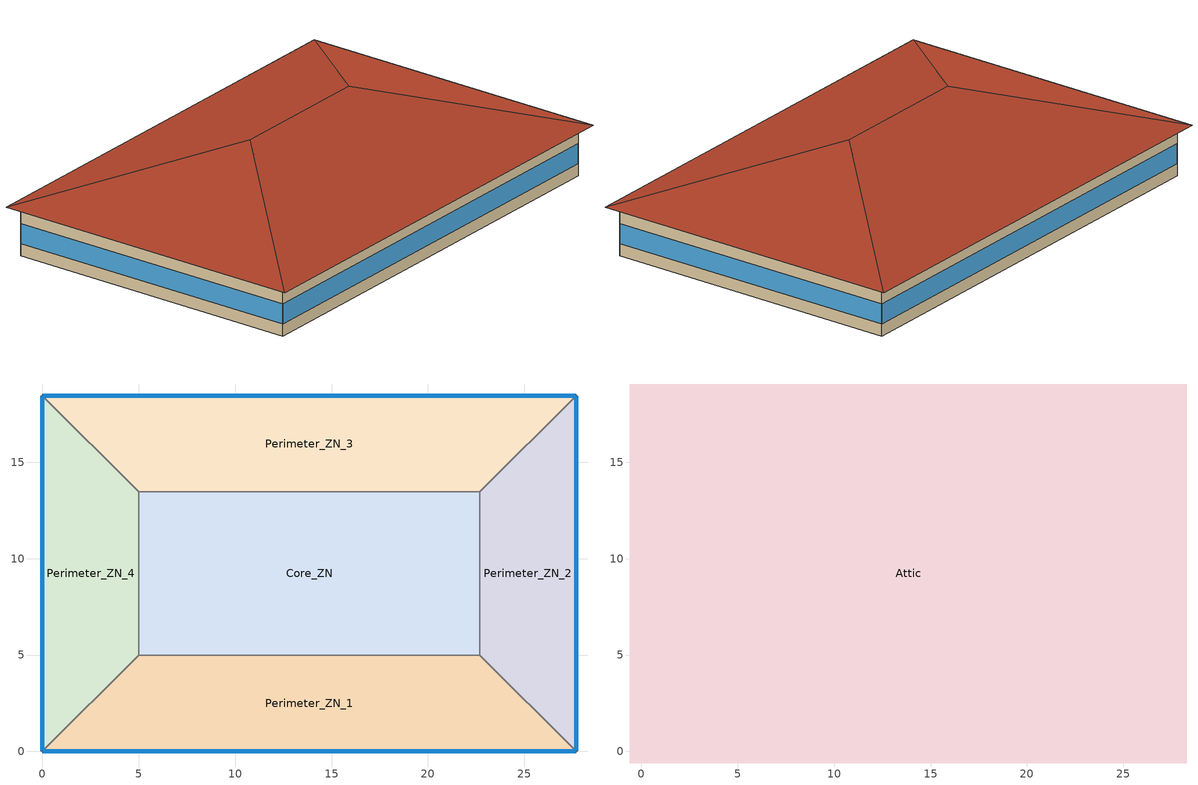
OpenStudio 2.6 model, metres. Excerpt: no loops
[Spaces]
Perimeter_ZN_1
 floor ground: 22.69,5 27.69,0 0,0 5,5 z0
 wall outside: 0,0 27.69,0 z0:3.05
 wall to Perimeter_ZN_4: 5,5 0,0 z0:3.05
 wall to Core_ZN: 22.69,5 5,5 z0:3.05
 wall to Perimeter_ZN_2: 27.69,0 22.69,5 z0:3.05
 window: 0.03,0 27.66,0 z0.76:1.98
Perimeter_ZN_2
 floor ground: 27.69,18.46 27.69,0 22.69,5 22.69,13.46 z0
 wall outside: 27.69,0 27.69,18.46 z0:3.05
 wall to Perimeter_ZN_3: 27.69,18.46 22.69,13.46 z0:3.05
 wall to Core_ZN: 22.69,13.46 22.69,5 z0:3.05
 window: 27.69,0.03 27.69,18.43 z0.76:1.99
Perimeter_ZN_3
 floor ground: 27.69,18.46 22.69,13.46 5,13.46 0,18.46 z0
 wall outside: 27.69,18.46 0,18.46 z0:3.05
 wall to Core_ZN: 5,13.46 22.69,13.46 z0:3.05
 wall to Perimeter_ZN_4: 0,18.46 5,13.46 z0:3.05
 window: 27.66,18.46 0.03,18.46 z0.76:1.98
Perimeter_ZN_4
 floor ground: 0,18.46 5,13.46 5,5 0,0 z0
 wall outside: 0,18.46 0,0 z0:3.05
 wall to Core_ZN: 5,5 5,13.46 z0:3.05
 window: 0,18.43 0,0.03 z0.76:1.99
Core_ZN
 floor ground: 22.69,13.46 22.69,5 5,5 5,13.46 z0
Attic
 floor outside: 28.29,19.06 27.69,18.46 0,18.46 -0.6,19.06 z3.05; -0.6,19.06 0,18.46 0,0 -0.6,-0.6 z3.05; 28.29,19.06 28.29,-0.6 27.69,0 27.69,18.46 z3.05; 27.69,0 28.29,-0.6 -0.6,-0.6 0,0 z3.05
 floor to Perimeter_ZN_4: 0,18.46 5,13.46 5,5 0,0 z3.05
 floor to Perimeter_ZN_1: 22.69,5 27.69,0 0,0 5,5 z3.05
 floor to Perimeter_ZN_2: 27.69,18.46 27.69,0 22.69,5 22.69,13.46 z3.05
 floor to Core_ZN: 22.69,13.46 22.69,5 5,5 5,13.46 z3.05
 floor to Perimeter_ZN_3: 27.69,18.46 22.69,13.46 5,13.46 0,18.46 z3.05
 roof outside: 18.46,9.23,6.33 28.29,-0.6,3.05 28.29,19.06,3.05; 18.46,9.23,6.33 28.29,19.06,3.05 -0.6,19.06,3.05 9.23,9.23,6.33; 9.23,9.23,6.33 -0.6,-0.6,3.05 28.29,-0.6,3.05 18.46,9.23,6.33; 9.23,9.23,6.33 -0.6,19.06,3.05 -0.6,-0.6,3.05
[Site]
Toronto Pearson Intl AP_ON_CAN: Latitude {deg}=43.677; Longitude {deg}=-79.631; Time Zone {hr}=-5; Elevation {m}=173.4; Terrain=City
[Building]
SmallOffice-CAN_ON_Toronto.Pearson.Intl.AP.716240_CWEC2016.epw created: 2019-05-17 15:22:29 +0000: North Axis {deg}=0; Default Construction Set=BTAP-Mass at hdd = 3890.0; Standards Number of Stories=1; Standards Number of Above Ground Stories=1; Standards Building Type=NECB2017_SmallOffice
[Site:WaterMainsTemperature]
Calculation Method=Correlation; Annual Average Outdoor Air Temperature {C}=9.05833; Maximum Difference In Monthly Average Outdoor Air Temperatures {deltaC}=28.3
[Site:GroundTemperature:BuildingSurface]
19.527, 19.502, 19.536, 19.598, 20.002, 21.64, 22.225, 22.375, 21.449, 20.121, 19.802, 19.633
[SizingPeriod:DesignDay] Barometric Pressure {Pa}=99259; Sky Clearness=0; Rain Indicator=0; Snow Indicator=0; Day of Month=21; Daylight Saving Time Indicator=0; Humidity Indicating Type=Wetbulb; Dry-Bulb Temperature Range Modifier Type=DefaultMultipliers
Name | Maximum Dry-Bulb Temperature {C} | Daily Dry-Bulb Temperature Range {deltaC} | Humidity Indicating Conditions at Maximum Dry-Bulb | Wind Speed {m/s} | Wind Direction {deg} | Month | Day Type | Solar Model Indicator | ASHRAE Taub | ASHRAE Taud
Toronto Pearson Intl AP Ann Htg 99.6% Condns DB | -18 | 0 | -18 | 5.2 | 0 | 1 | WinterDesignDay | ASHRAEClearSky
Toronto Pearson Intl AP Ann Clg .4% Condns DB=>MWB | 31.3 | 9.7 | 22.4 | 6 | 270 | 7 | SummerDesignDay | ASHRAETau | 0.425 | 2.27
[Material:NoMass] Roughness=Smooth; Thermal Absorptance=0.9; Solar Absorptance=0.7
Name | Thermal Resistance {m2-K/W} | Visible Absorptance
Typical Carpet Pad | 0.21648 | 0.8
Typical Insulation 1 | 5.20402 | 0.7
Typical Insulation 2 | 3.32618 | 0.7
Typical Insulation 3 | 6.41024 | 0.7
Typical Carpet Pad 2 | 1.25503 | 0.8
Typical Carpet Pad 3 | 2.57255 | 0.8
Typical Insulation 4 | 0.526298 | 0.7
Typical Insulation 5 | 0.526316 | 0.7
[Material]
Name | Roughness | Thickness {m} | Conductivity {W/m-K} | Density {kg/m3} | Specific Heat {J/kg-K} | Thermal Absorptance | Solar Absorptance | Visible Absorptance
100mm Normalweight concrete floor | MediumSmooth | 0.1016 | 2.31 | 2322 | 832
G01 13mm gypsum board | Smooth | 0.0127 | 0.16 | 800 | 1090 | 0.9 | 0.7 | 0.5
G05 25mm wood | MediumSmooth | 0.0254 | 0.15 | 608 | 1630 | 0.9 | 0.5 | 0.5
4 in. Normalweight Concrete Floor | MediumRough | 0.1016 | 2.31 | 2322 | 832 | 0.9 | 0.7 | 0.7
1IN Stucco | Smooth | 0.0253 | 0.6918 | 1858 | 837 | 0.9 | 0.7 | 0.92
8IN CONCRETE HW RefBldg | Rough | 0.2032 | 1.311 | 2240 | 836.8 | 0.9 | 0.7 | 0.7
1/2IN Gypsum | Smooth | 0.0127 | 0.16 | 784.9 | 830 | 0.9 | 0.4 | 0.4
Metal Roof Surface; F08 Metal surface | Smooth | 0.0008 | 45.28 | 7824 | 500 | 0.9 | 0.7 | 0.7
6 in. Normalweight Concrete Floor | MediumRough | 0.1524 | 2.31 | 2322 | 832 | 0.9 | 0.7 | 0.7
[Construction]
BTAP-Int-Floor: 100mm Normalweight concrete floor, Typical Carpet Pad
BTAP-Int-Wall: G01 13mm gypsum board, G01 13mm gypsum board
BTAP-Int-Ceiling: Typical Carpet Pad, 100mm Normalweight concrete floor
BTAP-Ext-DaylightDiffuser: SimpleGlazing
BTAP-Int-Door: G05 25mm wood
BTAP-Ext-Floor-Mass:U-0.183: Typical Insulation 1, 4 in. Normalweight Concrete Floor, Typical Carpet Pad
BTAP-Ext-Wall-Mass:U-0.278: 1IN Stucco, 8IN CONCRETE HW RefBldg, Typical Insulation 2, 1/2IN Gypsum
BTAP-Ext-Roof-Metal:U-0.156: Metal Roof Surface, Typical Insulation 3
BTAP-Grnd-Floor-Mass:U-0.757: 6 in. Normalweight Concrete Floor, Typical Carpet Pad 2
BTAP-Grnd-Roof-Mass:U-0.379: 6 in. Normalweight Concrete Floor, Typical Carpet Pad 3
BTAP-Ext-Door:U-1.9000000000000001: F08 Metal surface, Typical Insulation 4
BTAP-Ext-OverHeadDoor:U-1.9000000000000001: Typical Insulation 5
BTAP-Ext-DaylightDiffuser:U=0.190 SHGC=0.600: SimpleGlazing:U=0.190 SHGC=0.600
[DefaultConstructionSet]
BTAP-Mass at hdd = 3890.0: Default Exterior Surface Constructions=BTAP-Mass at hdd = 3890.0; Default Interior Surface Constructions=Default Surface Constructions 2; Default Ground Contact Surface Constructions=BTAP-Mass at hdd = 3890.0 1; Default Exterior SubSurface Constructions=BTAP-Mass at hdd = 3890.0; Default Interior SubSurface Constructions=Default Sub Surface Constructions 2; Interior Partition Construction=BTAP-Int-Door
[DefaultSurfaceConstructions]
Name | Floor Construction | Wall Construction | Roof Ceiling Construction
Default Surface Constructions 2 | BTAP-Int-Floor | BTAP-Int-Wall | BTAP-Int-Ceiling
BTAP-Mass at hdd = 3890.0 | BTAP-Ext-Floor-Mass:U-0.183 | BTAP-Ext-Wall-Mass:U-0.278 | BTAP-Ext-Roof-Metal:U-0.156
BTAP-Mass at hdd = 3890.0 1 | BTAP-Grnd-Floor-Mass:U-0.757 | BTAP-Grnd-Roof-Mass:U-0.379 | BTAP-Grnd-Roof-Mass:U-0.379
[DefaultSubSurfaceConstructions]
Name | Fixed Window Construction | Operable Window Construction | Door Construction | Glass Door Construction | Overhead Door Construction | Skylight Construction | Tubular Daylight Dome Construction | Tubular Daylight Diffuser Construction
Default Sub Surface Constructions 2 | BTAP-Ext-DaylightDiffuser | BTAP-Ext-DaylightDiffuser | BTAP-Int-Door
BTAP-Mass at hdd = 3890.0 | BTAP-Ext-DaylightDiffuser:U=0.190 SHGC=0.600 | BTAP-Ext-DaylightDiffuser:U=0.190 SHGC=0.600 | BTAP-Ext-Door:U-1.9000000000000001 | BTAP-Ext-DaylightDiffuser:U=0.190 SHGC=0.600 | BTAP-Ext-OverHeadDoor:U-1.9000000000000001 | BTAP-Ext-DaylightDiffuser:U=0.190 SHGC=0.600 | BTAP-Ext-DaylightDiffuser:U=0.190 SHGC=0.600 | BTAP-Ext-DaylightDiffuser:U=0.190 SHGC=0.600
[WindowMaterial:SimpleGlazingSystem] Solar Heat Gain Coefficient=0.6; Visible Transmittance=0.21
Name | U-Factor {W/m2-K}
SimpleGlazing | 2.2
SimpleGlazing:U=0.190 SHGC=0.600 | 1.9
[Space]
Name | Space Type | Building Story | Thermal Zone | Part of Total Floor Area
Perimeter_ZN_1 | Space Function Office enclosed <= 25 m2 | Building Story 1 | Sp-Perimeter_ZN_1 Sys-3 Flr-1 Sch-A HPlcmt-south ZN | Yes
Attic | Space Function - undefined - | Building Story 2 | Sp-Attic Sys-0 Flr-2 Sch-- undefined - HPlcmt-core ZN | No
Perimeter_ZN_2 | Space Function Office enclosed <= 25 m2 | Building Story 1 | Sp-Perimeter_ZN_2 Sys-3 Flr-1 Sch-A HPlcmt-east ZN | Yes
Perimeter_ZN_3 | Space Function Office enclosed <= 25 m2 | Building Story 1 | Sp-Perimeter_ZN_3 Sys-3 Flr-1 Sch-A HPlcmt-north ZN | Yes
Perimeter_ZN_4 | Space Function Office enclosed <= 25 m2 | Building Story 1 | Sp-Perimeter_ZN_4 Sys-3 Flr-1 Sch-A HPlcmt-west ZN | Yes
Core_ZN | Space Function Office enclosed <= 25 m2 | Building Story 1 | Sp-Core_ZN Sys-3 Flr-1 Sch-A HPlcmt-core ZN | Yes
[BuildingStory]
Name | Nominal Z Coordinate {m}
Building Story 1 | 0
Building Story 2 | 3.05
[SpaceType] Standards Building Type=Space Function
Name | Default Schedule Set | Design Specification Outdoor Air Object | Standards Space Type
Space Function - undefined - | Space Function - undefined - Schedule Set | Space Function - undefined - Ventilation | - undefined -
Space Function Office enclosed <= 25 m2 | Space Function Office enclosed <= 25 m2 Schedule Set | Space Function Office enclosed <= 25 m2 Ventilation | Office enclosed <= 25 m2
[DesignSpecification:OutdoorAir] Outdoor Air Flow per Person {m3/s-person}=0; Outdoor Air Flow Air Changes per Hour {1/hr}=0
Name | Outdoor Air Flow per Floor Area {m3/s-m2} | Outdoor Air Method | Outdoor Air Flow Rate {m3/s}
Space Function - undefined - Ventilation | 0
Space Function Office enclosed <= 25 m2 Ventilation | 0.00042164 | Sum | 0
[DefaultScheduleSet] Infiltration Schedule=Always On
Name | Number of People Schedule | People Activity Level Schedule | Lighting Schedule | Electric Equipment Schedule
Space Function - undefined - Schedule Set
Space Function Office enclosed <= 25 m2 Schedule Set | NECB-A-Occupancy | NECB-Activity | NECB-A-Occupancy-NECB-A-Lighting-0.3-0.1-0.67-Light Ruleset | NECB-A-Electric-Equipment
[ThermostatSetpoint:DualSetpoint]
Name | Heating Setpoint Temperature Schedule | Cooling Setpoint Temperature Schedule
Space Function - undefined - Thermostat 2
Space Function Office enclosed <= 25 m2 Thermostat 6; Space Function Office enclosed <= 25 m2 Thermostat 7; Space Function Office enclosed <= 25 m2 Thermostat 8; Space Function Office enclosed <= 25 m2 Thermostat 9; Space Function Office enclosed <= 25 m2 Thermostat 10 | NECB-A-Thermostat Setpoint-Heating | NECB-A-Thermostat Setpoint-Cooling
[People:Definition]
Space Function Office enclosed <= 25 m2 People Definition: Number of People Calculation Method=People/Area; People per Space Floor Area {person/m2}=0.0500182; Fraction Radiant=0.3
[People]
Space Function Office enclosed <= 25 m2 People: People Definition=Space Function Office enclosed <= 25 m2 People Definition; Space or SpaceType=Space Function Office enclosed <= 25 m2; Work Efficiency Schedule=Work Efficiency Schedule; Clothing Insulation Schedule=Clothing Schedule; Air Velocity Schedule=Air Velocity Schedule; Multiplier=1
[Lights:Definition]
Space Function Office enclosed <= 25 m2 Lights Definition: Design Level Calculation Method=Watts/Area; Watts per Space Floor Area {W/m2}=9.99992; Fraction Radiant=0.5; Fraction Visible=0.2
[Lights]
Space Function Office enclosed <= 25 m2 Lights: Lights Definition=Space Function Office enclosed <= 25 m2 Lights Definition; Space or SpaceType=Space Function Office enclosed <= 25 m2; Fraction Replaceable=1
[ElectricEquipment:Definition]
Space Function Office enclosed <= 25 m2 Elec Equip Definition: Design Level Calculation Method=Watts/Area; Watts per Space Floor Area {W/m2}=7.50273; Fraction Radiant=0.5
[ElectricEquipment]
Space Function Office enclosed <= 25 m2 Elec Equip: Electric Equipment Definition=Space Function Office enclosed <= 25 m2 Elec Equip Definition; Space or SpaceType=Space Function Office enclosed <= 25 m2
[SpaceInfiltration:DesignFlowRate] Schedule=Always On Discrete; Design Flow Rate Calculation Method=Flow/ExteriorArea; Constant Term Coefficient=0; Temperature Term Coefficient=0; Velocity Term Coefficient=0.224; Velocity Squared Term Coefficient=0
Name | Space or SpaceType | Flow per Exterior Surface Area {m3/s-m2}
Attic Infiltration | Attic | 0.000228332
Perimeter_ZN_1 Infiltration | Perimeter_ZN_1 | 0.00025
Perimeter_ZN_2 Infiltration | Perimeter_ZN_2 | 0.00025
Perimeter_ZN_3 Infiltration | Perimeter_ZN_3 | 0.00025
Perimeter_ZN_4 Infiltration | Perimeter_ZN_4 | 0.00025
[ThermalZone] Use Ideal Air Loads=No
Name | Thermostat
Sp-Attic Sys-0 Flr-2 Sch-- undefined - HPlcmt-core ZN | Space Function - undefined - Thermostat 2
Sp-Perimeter_ZN_3 Sys-3 Flr-1 Sch-A HPlcmt-north ZN | Space Function Office enclosed <= 25 m2 Thermostat 6
Sp-Perimeter_ZN_2 Sys-3 Flr-1 Sch-A HPlcmt-east ZN | Space Function Office enclosed <= 25 m2 Thermostat 7
Sp-Perimeter_ZN_4 Sys-3 Flr-1 Sch-A HPlcmt-west ZN | Space Function Office enclosed <= 25 m2 Thermostat 8
Sp-Perimeter_ZN_1 Sys-3 Flr-1 Sch-A HPlcmt-south ZN | Space Function Office enclosed <= 25 m2 Thermostat 9
Sp-Core_ZN Sys-3 Flr-1 Sch-A HPlcmt-core ZN | Space Function Office enclosed <= 25 m2 Thermostat 10
[Sizing:Zone]
Sp-Attic Sys-0 Flr-2 Sch-- undefined - HPlcmt-core ZN: Zone Cooling Design Supply Air Temperature Input Method=SupplyAirTemperature; Zone Cooling Design Supply Air Temperature {C}=14; Zone Cooling Design Supply Air Temperature Difference {deltaC}=11.11; Zone Heating Design Supply Air Temperature Input Method=SupplyAirTemperature; Zone Heating Design Supply Air Temperature {C}=40; Zone Heating Design Supply Air Temperature Difference {deltaC}=11.11; Zone Cooling Design Supply Air Humidity Ratio {kg-H2O/kg-air}=0.0085; Zone Heating Design Supply Air Humidity Ratio {kg-H2O/kg-air}=0.008; Cooling Design Air Flow Method=DesignDay; Heating Design Air Flow Method=DesignDay; Account for Dedicated Outdoor Air System=No; Dedicated Outdoor Air System Control Strategy=NeutralSupplyAir; Dedicated Outdoor Air Low Setpoint Temperature for Design {C}=autosize; Dedicated Outdoor Air High Setpoint Temperature for Design {C}=autosize
[HeatExchanger:AirToAir:SensibleAndLatent] Availability Schedule=Always On Discrete; Nominal Supply Air Flow Rate {m3/s}=autosize; Sensible Effectiveness at 100% Heating Air Flow=0.5; Latent Effectiveness at 100% Heating Air Flow=0.5; Sensible Effectiveness at 75% Heating Air Flow=0.5; Latent Effectiveness at 75% Heating Air Flow=0.5; Sensible Effectiveness at 100% Cooling Air Flow=0.5; Latent Effectiveness at 100% Cooling Air Flow=0.5; Sensible Effectiveness at 75% Cooling Air Flow=0.5; Latent Effectiveness at 75% Cooling Air Flow=0.5; Supply Air Outlet Temperature Control=Yes; Heat Exchanger Type=Rotary; Frost Control Type=ExhaustOnly; Threshold Temperature {C}=-23.3; Initial Defrost Time Fraction=0.167; Rate of Defrost Time Fraction Increase {1/K}=1.44; Economizer Lockout=Yes
Name | Nominal Electric Power {W}
Sys_3_PSZ Sp-Core_ZN Sys-3 Flr-1 Sch-A HPlcmt-core ZN ERV | 95.2754
Sys_3_PSZ Sp-Perimeter_ZN_1 Sys-3 Flr-1 Sch-A HPlcmt-south ZN ERV; Sys_3_PSZ Sp-Perimeter_ZN_3 Sys-3 Flr-1 Sch-A HPlcmt-north ZN ERV | 84.3217
Sys_3_PSZ Sp-Perimeter_ZN_2 Sys-3 Flr-1 Sch-A HPlcmt-east ZN ERV; Sys_3_PSZ Sp-Perimeter_ZN_4 Sys-3 Flr-1 Sch-A HPlcmt-west ZN ERV | 70.36
[AvailabilityManager:NightCycle] Control Type=CycleOnAny; Thermostat Tolerance {deltaC}=1; Cycling Run Time {s}=3600
Availability Manager Night Cycle 1; Availability Manager Night Cycle 2; Availability Manager Night Cycle 3
[Coil:Cooling:DX:VariableSpeed:SpeedData] Reference Unit Gross Rated Total Cooling Capacity {W}=8914.19; Reference Unit Gross Rated Sensible Heat Ratio=0.79; Reference Unit Rated Air Flow Rate {m3/s}=0.944
Name | Reference Unit Gross Rated Cooling COP | Total Cooling Capacity Function of Temperature Curve | Total Cooling Capacity Function of Air Flow Fraction Curve | Energy Input Ratio Function of Temperature Curve | Energy Input Ratio Function of Air Flow Fraction Curve
Coil Cooling DX Variable Speed Speed Data 1 | 3.96 | Mitsubishi Hyper Heating VRF CCAPFT curve | Mitsubishi Hyper Heating VRF CCAPFFF curve | Mitsubishi Hyper Heating VRF CEIRFT curve | Mitsubishi Hyper Heating VRF CEIRFFF curve
Coil Cooling DX Variable Speed Speed Data 2 | 3.66 | Mitsubishi Hyper Heating VRF CCAPFT curve 1 | Mitsubishi Hyper Heating VRF CCAPFFF curve 1 | Mitsubishi Hyper Heating VRF CEIRFT curve 1 | Mitsubishi Hyper Heating VRF CEIRFFF curve 1
Coil Cooling DX Variable Speed Speed Data 3 | 4.11 | Mitsubishi Hyper Heating VRF CCAPFT curve 2 | Mitsubishi Hyper Heating VRF CCAPFFF curve 2 | Mitsubishi Hyper Heating VRF CEIRFT curve 2 | Mitsubishi Hyper Heating VRF CEIRFFF curve 2
Coil Cooling DX Variable Speed Speed Data 4 | 4.11 | Mitsubishi Hyper Heating VRF CCAPFT curve 3 | Mitsubishi Hyper Heating VRF CCAPFFF curve 3 | Mitsubishi Hyper Heating VRF CEIRFT curve 3 | Mitsubishi Hyper Heating VRF CEIRFFF curve 3
Coil Cooling DX Variable Speed Speed Data 5 | 3.96 | Mitsubishi Hyper Heating VRF CCAPFT curve 4 | Mitsubishi Hyper Heating VRF CCAPFFF curve 4 | Mitsubishi Hyper Heating VRF CEIRFT curve 4 | Mitsubishi Hyper Heating VRF CEIRFFF curve 4
[Coil:Heating:DX:VariableSpeed:SpeedData] Reference Unit Gross Rated Heating Capacity {W}=9124.85; Reference Unit Rated Air Flow Rate {m3/s}=0.653
Name | Reference Unit Gross Rated Heating COP | Heating Capacity Function of Temperature Curve | Total  Heating Capacity Function of Air Flow Fraction Curve | Energy Input Ratio Function of Temperature Curve | Energy Input Ratio Function of Air Flow Fraction Curve
Coil Heating DX Variable Speed Speed Data 1 | 4 | Mitsubishi Hyper Heating VRF HCAPFT curve | Mitsubishi Hyper Heating VRF HCAPFFF curve | Mitsubishi Hyper Heating VRF HEIRFT curve | Mitsubishi Hyper Heating VRF HEIRFFF curve
Coil Heating DX Variable Speed Speed Data 2 | 4.25 | Mitsubishi Hyper Heating VRF HCAPFT curve 1 | Mitsubishi Hyper Heating VRF HCAPFFF curve 1 | Mitsubishi Hyper Heating VRF HEIRFT curve 1 | Mitsubishi Hyper Heating VRF HEIRFFF curve 1
Coil Heating DX Variable Speed Speed Data 3 | 3.95 | Mitsubishi Hyper Heating VRF HCAPFT curve 2 | Mitsubishi Hyper Heating VRF HCAPFFF curve 2 | Mitsubishi Hyper Heating VRF HEIRFT curve 2 | Mitsubishi Hyper Heating VRF HEIRFFF curve 2
Coil Heating DX Variable Speed Speed Data 4 | 3.95 | Mitsubishi Hyper Heating VRF HCAPFT curve 3 | Mitsubishi Hyper Heating VRF HCAPFFF curve 3 | Mitsubishi Hyper Heating VRF HEIRFT curve 3 | Mitsubishi Hyper Heating VRF HEIRFFF curve 3
Coil Heating DX Variable Speed Speed Data 5 | 4 | Mitsubishi Hyper Heating VRF HCAPFT curve 4 | Mitsubishi Hyper Heating VRF HCAPFFF curve 4 | Mitsubishi Hyper Heating VRF HEIRFT curve 4 | Mitsubishi Hyper Heating VRF HEIRFFF curve 4
[SetpointManager:OutdoorAirPretreat] Minimum Setpoint Temperature {C}=-99; Maximum Setpoint Temperature {C}=99; Minimum Setpoint Humidity Ratio {kgWater/kgDryAir}=1e-05; Maximum Setpoint Humidity Ratio {kgWater/kgDryAir}=1
Setpoint Manager Outdoor Air Pretreat 6; Setpoint Manager Outdoor Air Pretreat 1; Setpoint Manager Outdoor Air Pretreat 2; Setpoint Manager Outdoor Air Pretreat 5; Setpoint Manager Outdoor Air Pretreat 3
[Schedule:Ruleset]
Always On: Default Day Schedule=Always On Default
Clothing Schedule: Default Day Schedule=Clothing Schedule Default Winter Clothes
Air Velocity Schedule: Default Day Schedule=Air Velocity Schedule Default
Work Efficiency Schedule: Default Day Schedule=Work Efficiency Schedule Default
NECB-A-Occupancy: Default Day Schedule=NECB-A-Occupancy Default
NECB-Activity: Default Day Schedule=NECB-Activity Default; Summer Design Day Schedule=NECB-Activity Summer Design Day; Winter Design Day Schedule=NECB-Activity Winter Design Day
NECB-A-Occupancy-NECB-A-Lighting-0.3-0.1-0.67-Light Ruleset: Default Day Schedule=NECB-A-Occupancy-NECB-A-Lighting-0.3-0.1-0.67-Light Default
NECB-A-Electric-Equipment: Default Day Schedule=NECB-A-Electric-Equipment Default
NECB-A-Thermostat Setpoint-Heating: Default Day Schedule=NECB-A-Thermostat Setpoint-Heating Default
NECB-A-Thermostat Setpoint-Cooling: Default Day Schedule=NECB-A-Thermostat Setpoint-Cooling Default
[Schedule:Day]
Always On Default; Clothing Schedule Default Winter Clothes: 24, 0, 1
Clothing Schedule Summer Clothes: 24, 0, 0.5
Air Velocity Schedule Default; NECB-A-Electric-Equipment Sat Day; NECB-A-Electric-Equipment Sun|Hol Day: 24, 0, 0.2
Work Efficiency Schedule Default; NECB-A-Occupancy Sat Day; NECB-A-Occupancy Sun|Hol Day: 24, 0, 0
NECB-A-Occupancy Default; NECB-A-Occupancy Default|Wkdy Day: 7, 0, 0, 8, 0, 0.1, 9, 0, 0.7, 12, 0, 0.9, 14, 0, 0.5, 17, 0, 0.9, 18, 0, 0.7, 19, 0, 0.3, 23, 0, 0.1, 24, 0, 0
NECB-Activity Default; NECB-Activity Winter Design Day; NECB-Activity Summer Design Day: 24, 0, 130
NECB-A-Occupancy-NECB-A-Lighting-0.3-0.1-0.67-Light Default; NECB-A-Occupancy-NECB-A-Lighting-0.3-0.1-0.67-Default|Wkdy-Light Day: 7, 0, 0.03495, 8, 0, 0.2097, 9, 0, 0.8, 17, 0, 0.9, 18, 0, 0.8, 19, 0, 0.5, 21, 0, 0.2097, 23, 0, 0.0699, 24, 0, 0.03495
NECB-A-Occupancy-NECB-A-Lighting-0.3-0.1-0.67-Sat-Light Day; NECB-A-Occupancy-NECB-A-Lighting-0.3-0.1-0.67-Sun|Hol-Light Day: 24, 0, 0.03495
NECB-A-Electric-Equipment Default; NECB-A-Electric-Equipment Default|Wkdy Day: 7, 0, 0.2, 8, 0, 0.3, 9, 0, 0.8, 18, 0, 0.9, 19, 0, 0.5, 21, 0, 0.3, 24, 0, 0.2
NECB-A-Thermostat Setpoint-Heating Default; NECB-A-Thermostat Setpoint-Heating Default|Wkdy Day: 6, 0, 18, 7, 0, 20, 21, 0, 22, 24, 0, 18
NECB-A-Thermostat Setpoint-Heating Sat Day; NECB-A-Thermostat Setpoint-Heating Sun|Hol Day: 24, 0, 18
NECB-A-Thermostat Setpoint-Cooling Default; NECB-A-Thermostat Setpoint-Cooling Default|Wkdy Day: 6, 0, 35, 21, 0, 24, 24, 0, 35
NECB-A-Thermostat Setpoint-Cooling Sat Day; NECB-A-Thermostat Setpoint-Cooling Sun|Hol Day: 24, 0, 35
[Schedule:Rule] Date Specification Type=DateRange; Start Day=1
Name | Schedule Ruleset | Rule Order | Day Schedule | Start Month | End Month | End Day | Apply Monday | Apply Tuesday | Apply Wednesday | Apply Thursday | Apply Friday | Apply Saturday | Apply Sunday
Schedule Rule 1 | Clothing Schedule | 0 | Clothing Schedule Summer Clothes | 5 | 9 | 30
Schedule Rule 2 | NECB-A-Occupancy | 2 | NECB-A-Occupancy Default|Wkdy Day | 1 | 12 | 31 | Yes | Yes | Yes | Yes | Yes
Schedule Rule 3 | NECB-A-Occupancy | 1 | NECB-A-Occupancy Sat Day | 1 | 12 | 31 |  |  |  |  |  | Yes
Schedule Rule 4 | NECB-A-Occupancy | 0 | NECB-A-Occupancy Sun|Hol Day | 1 | 12 | 31 |  |  |  |  |  |  | Yes
Schedule Rule 5 | NECB-A-Occupancy-NECB-A-Lighting-0.3-0.1-0.67-Light Ruleset | 2 | NECB-A-Occupancy-NECB-A-Lighting-0.3-0.1-0.67-Default|Wkdy-Light Day | 1 | 12 | 31 | Yes | Yes | Yes | Yes | Yes
Schedule Rule 6 | NECB-A-Occupancy-NECB-A-Lighting-0.3-0.1-0.67-Light Ruleset | 1 | NECB-A-Occupancy-NECB-A-Lighting-0.3-0.1-0.67-Sat-Light Day | 1 | 12 | 31 |  |  |  |  |  | Yes
Schedule Rule 7 | NECB-A-Occupancy-NECB-A-Lighting-0.3-0.1-0.67-Light Ruleset | 0 | NECB-A-Occupancy-NECB-A-Lighting-0.3-0.1-0.67-Sun|Hol-Light Day | 1 | 12 | 31 |  |  |  |  |  |  | Yes
Schedule Rule 8 | NECB-A-Electric-Equipment | 2 | NECB-A-Electric-Equipment Default|Wkdy Day | 1 | 12 | 31 | Yes | Yes | Yes | Yes | Yes
Schedule Rule 9 | NECB-A-Electric-Equipment | 1 | NECB-A-Electric-Equipment Sat Day | 1 | 12 | 31 |  |  |  |  |  | Yes
Schedule Rule 10 | NECB-A-Electric-Equipment | 0 | NECB-A-Electric-Equipment Sun|Hol Day | 1 | 12 | 31 |  |  |  |  |  |  | Yes
Schedule Rule 11 | NECB-A-Thermostat Setpoint-Heating | 2 | NECB-A-Thermostat Setpoint-Heating Default|Wkdy Day | 1 | 12 | 31 | Yes | Yes | Yes | Yes | Yes
Schedule Rule 12 | NECB-A-Thermostat Setpoint-Heating | 1 | NECB-A-Thermostat Setpoint-Heating Sat Day | 1 | 12 | 31 |  |  |  |  |  | Yes
Schedule Rule 13 | NECB-A-Thermostat Setpoint-Heating | 0 | NECB-A-Thermostat Setpoint-Heating Sun|Hol Day | 1 | 12 | 31 |  |  |  |  |  |  | Yes
Schedule Rule 14 | NECB-A-Thermostat Setpoint-Cooling | 2 | NECB-A-Thermostat Setpoint-Cooling Default|Wkdy Day | 1 | 12 | 31 | Yes | Yes | Yes | Yes | Yes
Schedule Rule 15 | NECB-A-Thermostat Setpoint-Cooling | 1 | NECB-A-Thermostat Setpoint-Cooling Sat Day | 1 | 12 | 31 |  |  |  |  |  | Yes
Schedule Rule 16 | NECB-A-Thermostat Setpoint-Cooling | 0 | NECB-A-Thermostat Setpoint-Cooling Sun|Hol Day | 1 | 12 | 31 |  |  |  |  |  |  | Yes
[Schedule:Constant]
Always On Discrete: Value=1
[Curve:Biquadratic] Minimum Value of x=15
Name | Coefficient1 Constant | Coefficient2 x | Coefficient3 x**2 | Coefficient4 y | Coefficient5 y**2 | Coefficient6 x*y | Maximum Value of x | Minimum Value of y | Maximum Value of y
Mitsubishi Hyper Heating VRF CCAPFT curve; Mitsubishi Hyper Heating VRF CCAPFT curve 1; Mitsubishi Hyper Heating VRF CCAPFT curve 2; Mitsubishi Hyper Heating VRF CCAPFT curve 3; Mitsubishi Hyper Heating VRF CCAPFT curve 4 | 0.178303 | 0.0531409 | -0.000326454 | 0.00852964 | -0.000128919 | -0.000313914 | 24 | -5 | 43
Mitsubishi Hyper Heating VRF CEIRFT curve; Mitsubishi Hyper Heating VRF CEIRFT curve 1; Mitsubishi Hyper Heating VRF CEIRFT curve 2; Mitsubishi Hyper Heating VRF CEIRFT curve 3; Mitsubishi Hyper Heating VRF CEIRFT curve 4 | 0.4084 | 0.0256637 | -0.000468567 | -0.00718285 | 0.000344681 | 9.99616e-05 | 24 | -5 | 43
Mitsubishi Hyper Heating VRF HCAPFT curve; Mitsubishi Hyper Heating VRF HCAPFT curve 1; Mitsubishi Hyper Heating VRF HCAPFT curve 2; Mitsubishi Hyper Heating VRF HCAPFT curve 3; Mitsubishi Hyper Heating VRF HCAPFT curve 4 | 1.41267 | -0.00563794 | -0.000543811 | 0.0255898 | -0.000337004 | -0.00108661 | 27 | -20 | 15
Mitsubishi Hyper Heating VRF HEIRFT curve; Mitsubishi Hyper Heating VRF HEIRFT curve 1; Mitsubishi Hyper Heating VRF HEIRFT curve 2; Mitsubishi Hyper Heating VRF HEIRFT curve 3; Mitsubishi Hyper Heating VRF HEIRFT curve 4 | 1.14888 | 0.0582594 | -0.00247355 | -0.0220304 | -7.01977e-05 | -0.00028168 | 27 | -20 | 15
[Curve:Quadratic] Coefficient3 x**2=0
Name | Coefficient1 Constant | Coefficient2 x | Minimum Value of x | Maximum Value of x
Mitsubishi Hyper Heating VRF CCAPFFF curve; Mitsubishi Hyper Heating VRF HCAPFFF curve; Mitsubishi Hyper Heating VRF CCAPFFF curve 1; Mitsubishi Hyper Heating VRF HCAPFFF curve 1; Mitsubishi Hyper Heating VRF CCAPFFF curve 2; Mitsubishi Hyper Heating VRF HCAPFFF curve 2; Mitsubishi Hyper Heating VRF CCAPFFF curve 3; Mitsubishi Hyper Heating VRF HCAPFFF curve 3; Mitsubishi Hyper Heating VRF CCAPFFF curve 4; Mitsubishi Hyper Heating VRF HCAPFFF curve 4 | 0.8 | 0.2 | 0.5 | 1.5
Mitsubishi Hyper Heating VRF CEIRFFF curve; Mitsubishi Hyper Heating VRF HEIRFFF curve; Mitsubishi Hyper Heating VRF CEIRFFF curve 1; Mitsubishi Hyper Heating VRF HEIRFFF curve 1; Mitsubishi Hyper Heating VRF CEIRFFF curve 2; Mitsubishi Hyper Heating VRF HEIRFFF curve 2; Mitsubishi Hyper Heating VRF CEIRFFF curve 3; Mitsubishi Hyper Heating VRF HEIRFFF curve 3; Mitsubishi Hyper Heating VRF CEIRFFF curve 4; Mitsubishi Hyper Heating VRF HEIRFFF curve 4 | 1 | 0 | 0 | 1
